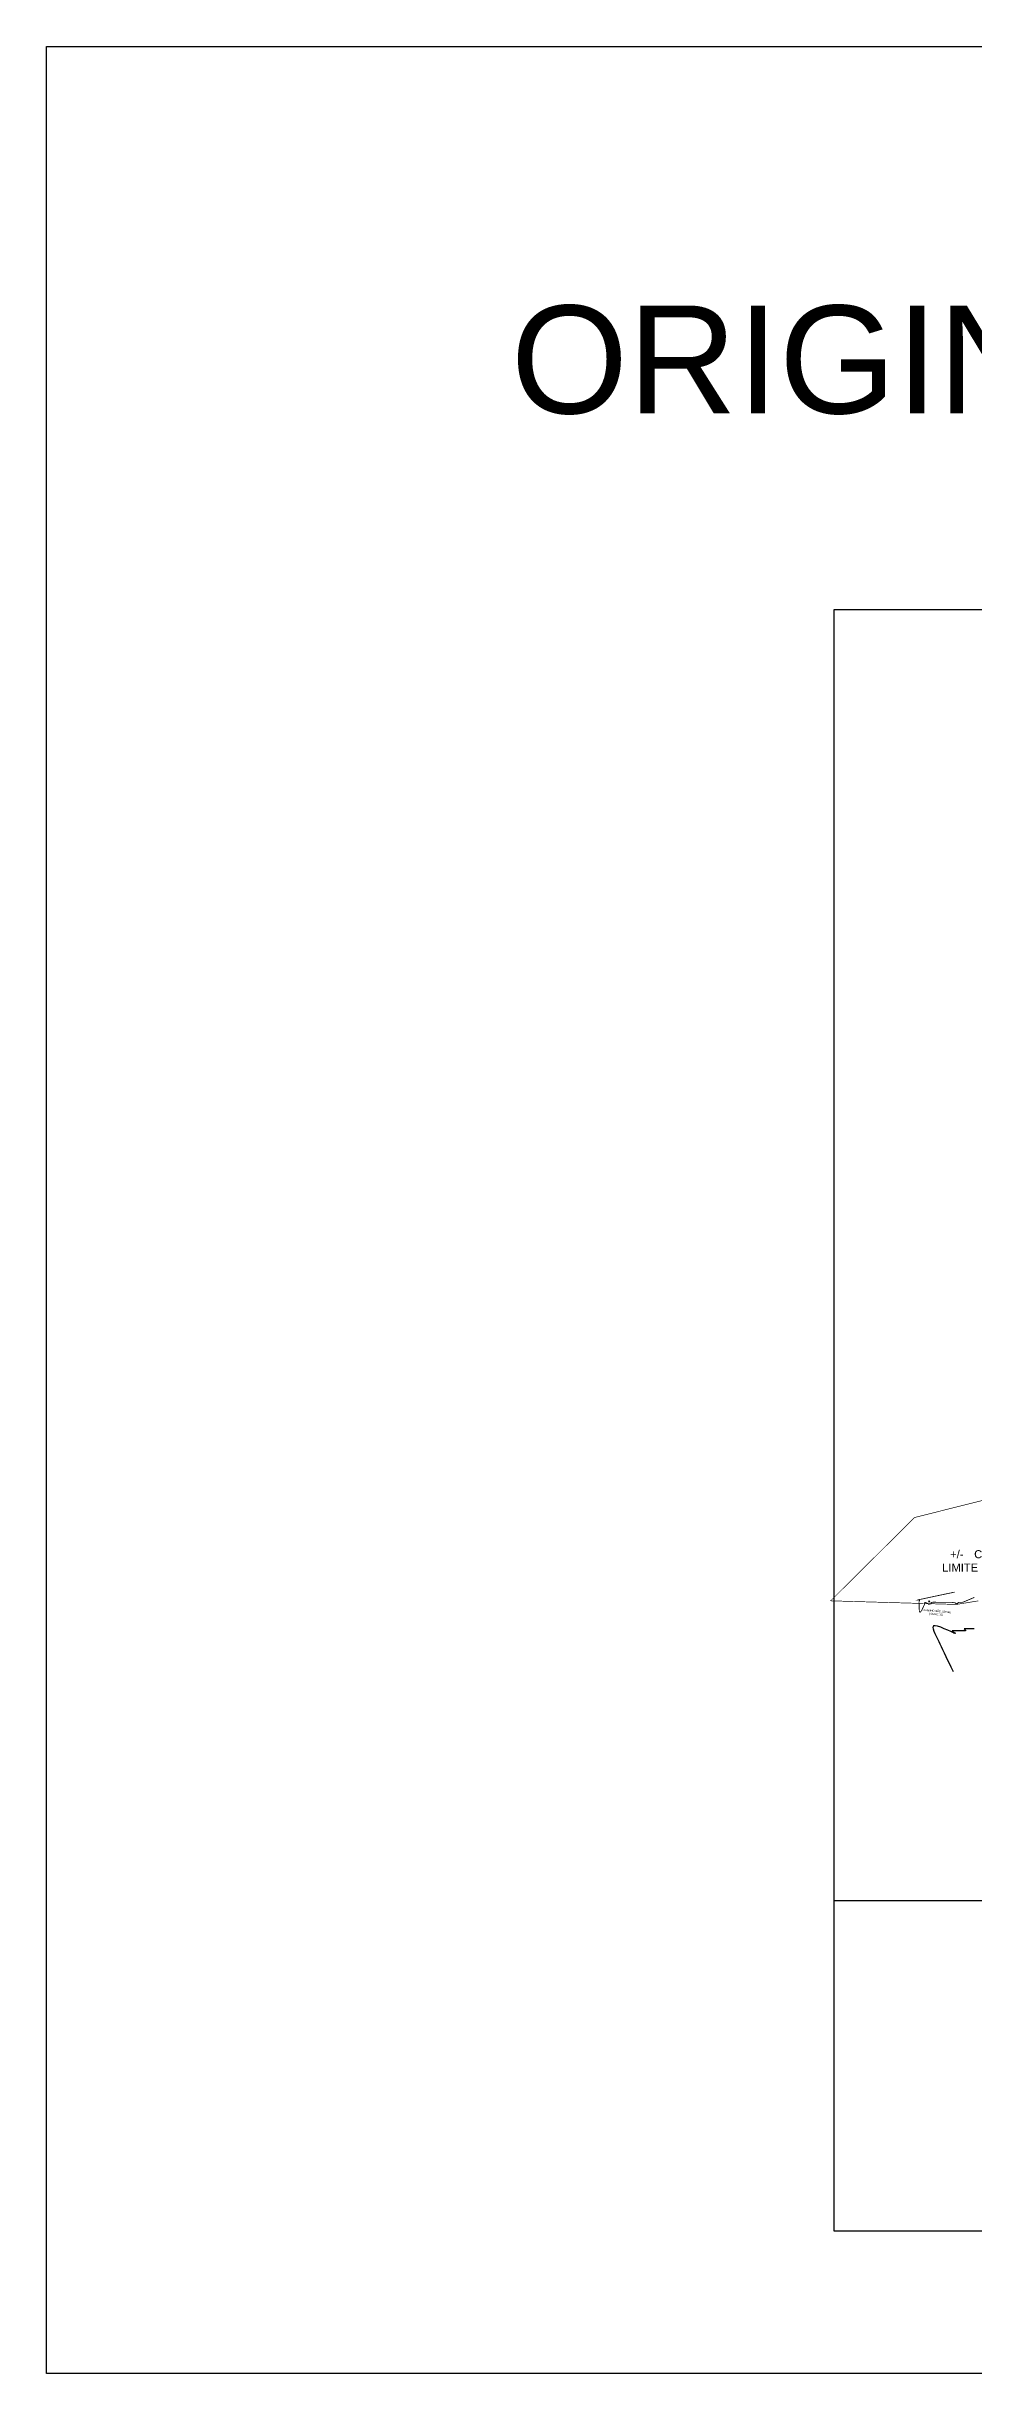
# Model space of a CAD drawing. Extents: x 360931 to 362237, y 7351473 to 7352200.
# Drawn here: x 360931 to 361221, y 7351473 to 7352200 of the extents above; entities that cross this region are included whole.
import ezdxf

# ---------------------------------------------------------------- set-up
doc = ezdxf.new("R2010")
doc.units = 0
for name, color, linetype in [('A_Curvas Intermediarias', 37, 'Continuous'), ('A_Curvas Mestras', 32, 'Continuous'), ('LISTAGEM_TEXTO', 7, 'Continuous')]:
    doc.layers.add(name, color=color, linetype=linetype)
doc.layers.add('LT-TEXTO-RUA', color=170, linetype='Continuous', lineweight=15)
doc.styles.add('ARIAL', font='arial.ttf')
doc.styles.get("Standard").update_dxf_attribs({"font": 'arial.ttf'})
picture_1 = doc.add_image_def('image1.tif', size_in_pixel=(23490, 20550))

msp = doc.modelspace()

# ---------------------------------------------------------------- linework, layer by layer
at = {"color": 0, "const_width": 0.2}
msp.add_lwpolyline([(361282.39, 7351760.63), (361202.33, 7351740.46), (361176.11, 7351714.43), (361215.36, 7351713.3), (361222.2, 7351714.41)], dxfattribs=at)
at = {"layer": 'A_Curvas Intermediarias', "flags": 128}
for points, elevation in [([(361206.71, 7351714.24), (361206.71, 7351714.23), (361206.76, 7351714.21), (361206.86, 7351714.18), (361206.96, 7351714.15), (361206.96, 7351714.05), (361206.96, 7351713.98), (361206.99, 7351714.06), (361207.01, 7351714.15), (361207, 7351714.23), (361206.97, 7351714.3), (361206.83, 7351714.29), (361206.71, 7351714.24)], 6), ([(361220.99, 7351705.71), (361220.37, 7351705.71), (361219.57, 7351705.72), (361218.77, 7351705.73), (361218.25, 7351705.72), (361217.98, 7351705.71), (361217.89, 7351705.69), (361217.88, 7351705.68), (361217.87, 7351705.65), (361217.9, 7351705.58), (361218.01, 7351705.44), (361218.19, 7351705.24), (361218.28, 7351705.05), (361217.95, 7351705.02), (361217.17, 7351705.03), (361216.17, 7351705.06), (361215.17, 7351705.08), (361214.52, 7351705.08), (361214.19, 7351705.07), (361214.08, 7351705.04), (361214.06, 7351705.03), (361214.06, 7351705), (361214.11, 7351704.93), (361214.27, 7351704.8), (361214.58, 7351704.61), (361214.95, 7351704.4), (361215.11, 7351704.28), (361215.01, 7351704.27), (361214.81, 7351704.32), (361214.6, 7351704.37), (361214.3, 7351704.51), (361213.62, 7351704.83), (361212.68, 7351705.26), (361211.6, 7351705.73), (361210.49, 7351706.17), (361209.47, 7351706.5), (361208.81, 7351706.63), (361208.44, 7351706.64), (361208.27, 7351706.58), (361208.21, 7351706.53), (361208.16, 7351706.48), (361208.1, 7351706.34), (361208.06, 7351706.08), (361208.13, 7351705.64), (361208.34, 7351704.98), (361208.67, 7351704.21), (361209.07, 7351703.4), (361209.49, 7351702.56), (361209.9, 7351701.73), (361210.25, 7351700.97), (361210.59, 7351700.21), (361211.03, 7351699.27), (361211.54, 7351698.2), (361212.09, 7351697.05), (361212.66, 7351695.9), (361213.2, 7351694.79), (361213.7, 7351693.79), (361214.12, 7351692.95), (361214.42, 7351692.32)], 4)]:
    msp.add_lwpolyline(points, dxfattribs=dict(at, elevation=elevation))
at = {"layer": 'A_Curvas Mestras', "color": 3, "const_width": 0.25, "elevation": 5, "flags": 128}
msp.add_lwpolyline([(361221, 7351715.51), (361219.72, 7351714.96), (361218.61, 7351714.49), (361217.81, 7351714.15), (361217.49, 7351714.02), (361217.34, 7351713.98), (361217.19, 7351713.96), (361217.06, 7351713.95), (361216.86, 7351713.95), (361216.65, 7351713.94), (361216.4, 7351713.94), (361216.1, 7351713.94), (361215.92, 7351713.9), (361215.84, 7351713.74), (361215.77, 7351713.59), (361215.57, 7351713.57), (361215.29, 7351713.59), (361215.15, 7351713.61), (361215.15, 7351713.68), (361215.15, 7351713.76), (361214.99, 7351713.8), (361214.66, 7351713.86), (361214.35, 7351713.9), (361214.12, 7351713.93), (361213.9, 7351713.94), (361213.67, 7351713.95), (361213.29, 7351713.95), (361212.54, 7351713.95), (361211.58, 7351713.96), (361210.62, 7351713.96), (361209.84, 7351713.96), (361209.41, 7351713.97), (361209.15, 7351713.98), (361208.9, 7351714.01), (361208.65, 7351714.02), (361208.4, 7351714.02), (361208.02, 7351713.99), (361207.65, 7351713.94), (361207.48, 7351713.9), (361207.5, 7351713.8), (361207.54, 7351713.69), (361207.52, 7351713.58), (361207.48, 7351713.49), (361207.24, 7351713.44), (361206.83, 7351713.38), (361206.6, 7351713.35), (361206.6, 7351713.44), (361206.6, 7351713.54), (361206.43, 7351713.63), (361206.09, 7351713.79), (361205.73, 7351713.93), (361205.51, 7351713.96), (361205.46, 7351713.83), (361205.47, 7351713.6), (361205.45, 7351713.38), (361205.31, 7351713.03), (361205.02, 7351712.39), (361204.66, 7351711.66), (361204.37, 7351711.18), (361204.18, 7351710.94), (361204.07, 7351710.87), (361204.02, 7351710.87), (361203.98, 7351710.89), (361203.91, 7351710.99), (361203.84, 7351711.25), (361203.78, 7351711.76), (361203.75, 7351712.49), (361203.75, 7351713.13), (361203.75, 7351713.49), (361203.74, 7351713.73), (361203.73, 7351713.95), (361203.74, 7351714.15), (361203.81, 7351714.33), (361203.89, 7351714.5), (361203.9, 7351714.63), (361203.7, 7351714.67), (361203.41, 7351714.65), (361203.26, 7351714.67), (361203.53, 7351714.75), (361204.29, 7351714.92), (361205.42, 7351715.16), (361206.81, 7351715.46), (361208.37, 7351715.79), (361209.97, 7351716.13), (361211.53, 7351716.46), (361212.93, 7351716.75), (361214.06, 7351716.99), (361214.82, 7351717.15)], dxfattribs=at)
at = {"layer": 'LISTAGEM_TEXTO'}
msp.add_line((361344.52, 7351620.65), (361177.26, 7351620.65, -3.23), dxfattribs=at)
msp.add_lwpolyline([(360931.2, 7352200.13), (362237.34, 7352200.13), (362237.34, 7351472.99), (360931.2, 7351472.99)], close=True, dxfattribs=at)

# ---------------------------------------------------------------- texts
at = {"layer": 'LISTAGEM_TEXTO', "insert": (361076.21, 7352119.19), "char_height": 33.7238, "attachment_point": 1}
msp.add_mtext_dynamic_manual_height_columns('ORIGINAL DE REFERENCIA  ', width=1216.4972, gutter_width=46.84, heights=[0], dxfattribs=at)
at = {"layer": 'LISTAGEM_TEXTO', "color": 1, "insert": (361208.45, 7351730.25), "char_height": 2.5, "attachment_point": 1}
msp.add_mtext_dynamic_manual_height_columns('\\pxi-3,l5,t5;+/-^ICOTA 5\\P\\pl4,t4;LIMITE COTA16', width=51.5257, gutter_width=12.5, heights=[0], dxfattribs=at)
at = {"layer": 'LT-TEXTO-RUA', "ltscale": 4, "insert": (361201.78, 7351712.2, 1487.01), "char_height": 0.6, "width": 14.8636, "attachment_point": 1, "rotation": 354.9455, "style": 'ARIAL'}
msp.add_mtext('\\pxqc;CAMINHO SÃO JORGE\\P(ASFALTO)', dxfattribs=at)

# ---------------------------------------------------------------- pictures from other files: only their frames are drawn
at = {"lineweight": 30}
image = msp.add_image(picture_1, insert=(361177.26, 7351517.42, -3.23), size_in_units=(579.28, 506.78), dxfattribs=dict(at, fade=58))
image.dxf.flags = 15

doc.saveas('drawing.dxf')
